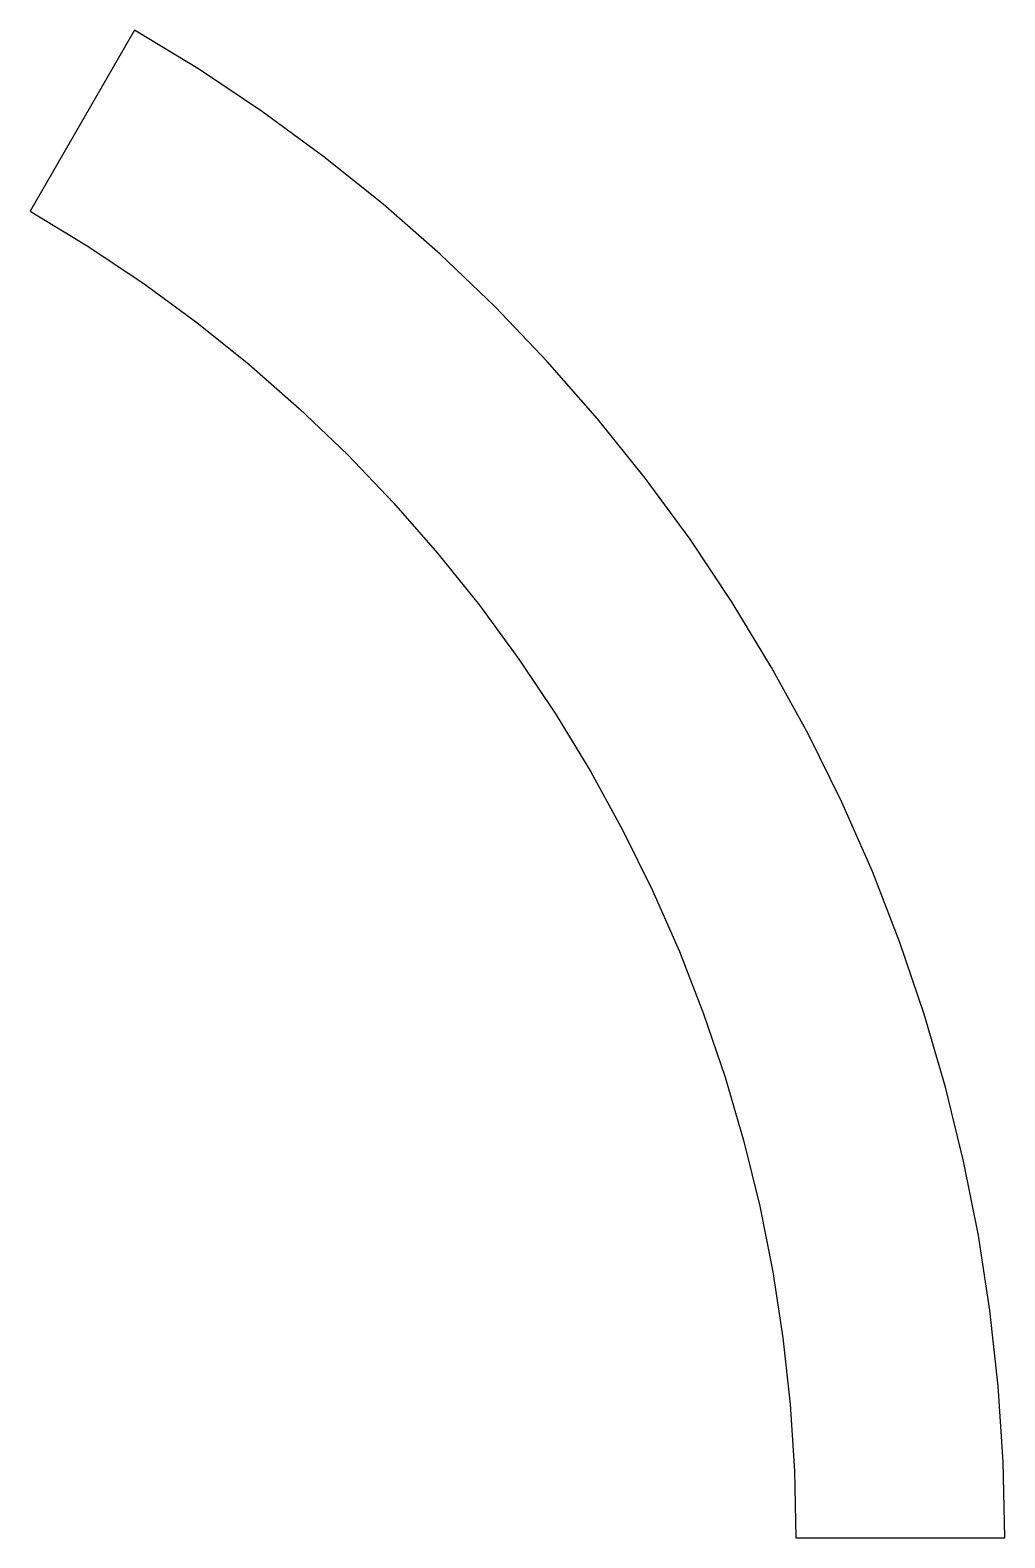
# Model space of a CAD drawing. Header units: millimetres. Extents: x -169 to 111, y -225 to 208.
import ezdxf

# ---------------------------------------------------------------- set-up
doc = ezdxf.new("R2010")
doc.units = ezdxf.units.MM

msp = doc.modelspace()

# ---------------------------------------------------------------- linework, layer by layer
for p, q in [((-139.15, 208.34), (-169.15, 156.37)), ((-120.5, 197.02), (-139.15, 208.34)), ((-102.36, 184.9), (-120.5, 197.02)), ((-84.77, 172), (-102.36, 184.9)), ((-67.76, 158.34), (-84.77, 172)), ((-169.15, 156.37), (-152.74, 146.41)), ((-51.36, 143.96), (-67.76, 158.34)), ((-152.74, 146.41), (-136.78, 135.75)), ((-35.6, 128.88), (-51.36, 143.96)), ((-136.78, 135.75), (-121.3, 124.4)), ((-20.51, 113.12), (-35.6, 128.88)), ((-121.3, 124.4), (-106.33, 112.38)), ((-6.13, 96.72), (-20.51, 113.12)), ((-106.33, 112.38), (-91.89, 99.72)), ((-91.89, 99.72), (-78.03, 86.45)), ((7.52, 79.7), (-6.13, 96.72)), ((-78.03, 86.45), (-64.75, 72.58)), ((20.42, 62.11), (7.52, 79.7)), ((-64.75, 72.58), (-52.09, 58.15)), ((32.54, 43.97), (20.42, 62.11)), ((-52.09, 58.15), (-40.08, 43.18)), ((43.86, 25.32), (32.54, 43.97)), ((-40.08, 43.18), (-28.73, 27.7)), ((-28.73, 27.7), (-18.06, 11.73)), ((54.35, 6.2), (43.86, 25.32)), ((-18.06, 11.73), (-8.1, -4.68)), ((64, -13.37), (54.35, 6.2)), ((-8.1, -4.68), (1.13, -21.51)), ((72.79, -33.34), (64, -13.37)), ((1.13, -21.51), (9.62, -38.73)), ((80.69, -53.67), (72.79, -33.34)), ((9.62, -38.73), (17.35, -56.3)), ((87.71, -74.32), (80.69, -53.67)), ((17.35, -56.3), (24.31, -74.19)), ((24.31, -74.19), (30.48, -92.37)), ((93.81, -95.27), (87.71, -74.32)), ((30.48, -92.37), (35.85, -110.8)), ((99, -116.46), (93.81, -95.27)), ((35.85, -110.8), (40.42, -129.44)), ((103.25, -137.85), (99, -116.46)), ((40.42, -129.44), (44.16, -148.27)), ((106.57, -159.41), (103.25, -137.85)), ((44.16, -148.27), (47.08, -167.25)), ((108.94, -181.1), (106.57, -159.41)), ((47.08, -167.25), (49.17, -186.33)), ((110.37, -202.87), (108.94, -181.1)), ((49.17, -186.33), (50.43, -205.49)), ((110.85, -224.68), (110.37, -202.87)), ((50.43, -205.49), (50.85, -224.68)), ((50.85, -224.68), (110.85, -224.68))]:
    msp.add_line(p, q)

doc.saveas('drawing.dxf')
